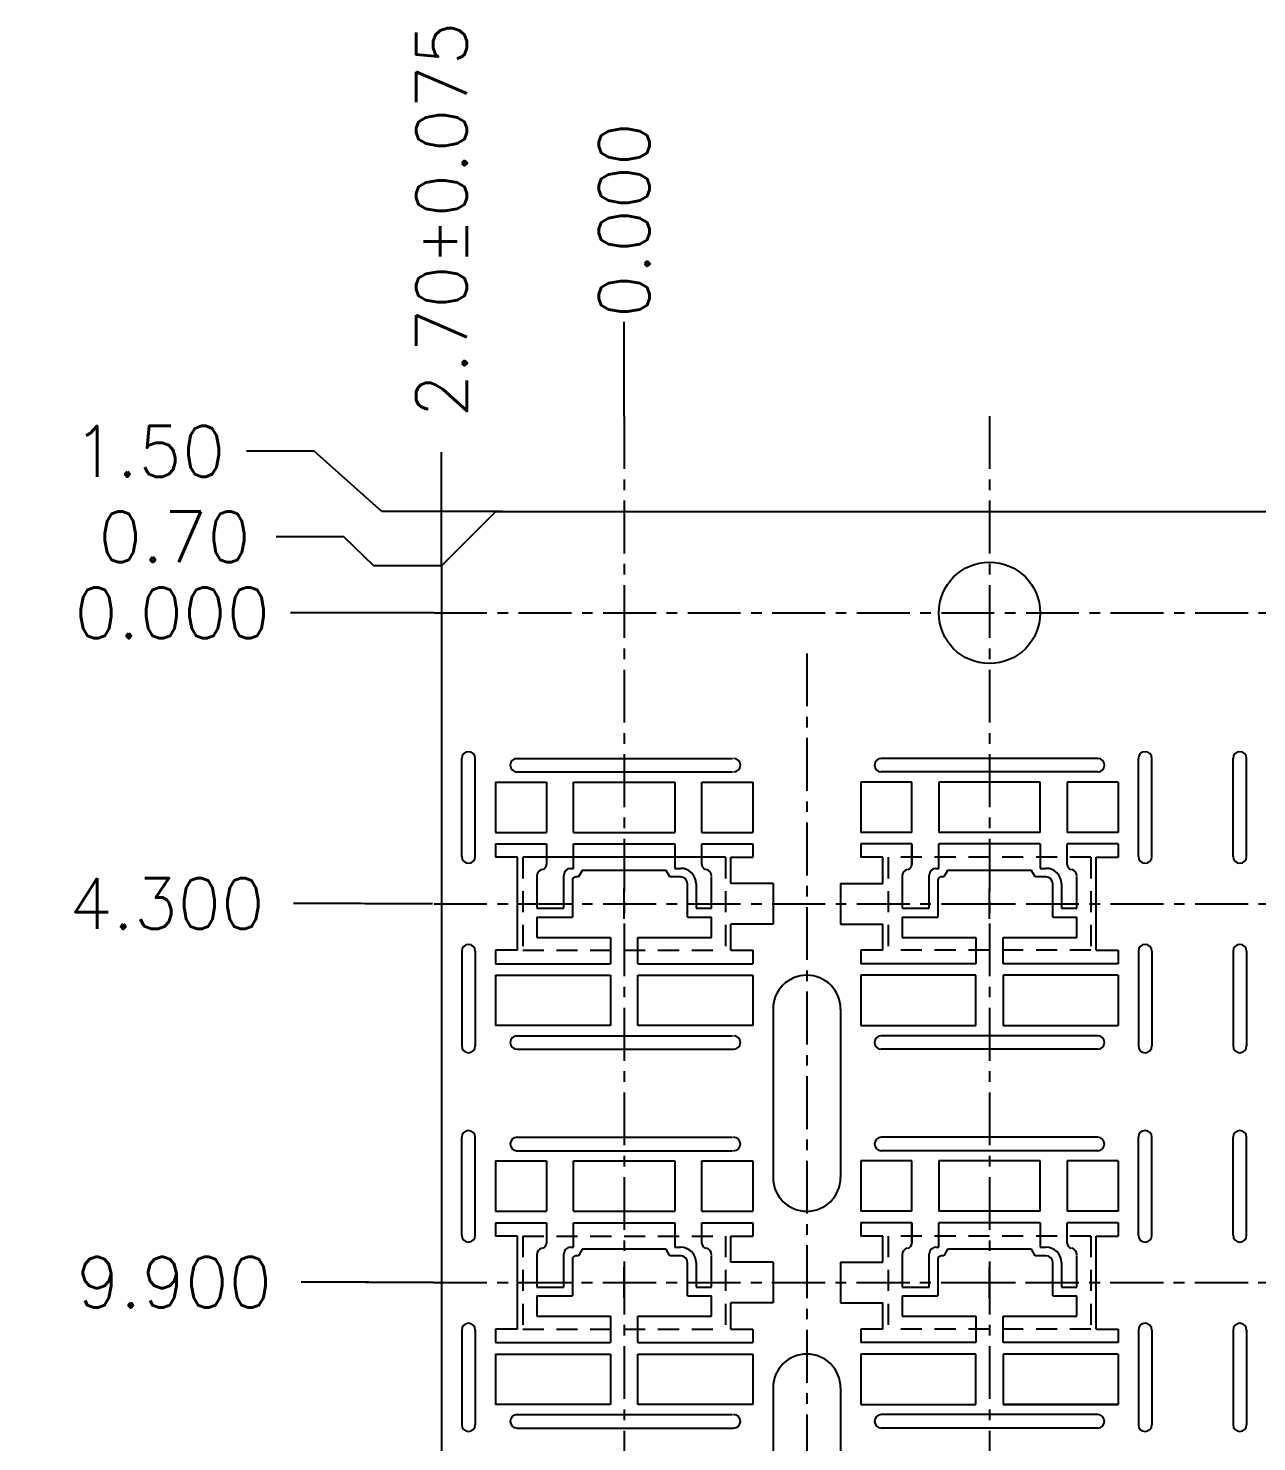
# Model space of a CAD drawing. Extents: x -243 to 181, y -292 to 90.
# Drawn here: x -242.5 to -169.9, y 6 to 89.5 of the extents above; entities that cross this region are included whole.
import ezdxf

# ---------------------------------------------------------------- set-up
doc = ezdxf.new("R2010")
doc.units = 0
doc.header["$LTSCALE"] = 2.5
doc.header["$MEASUREMENT"] = 0
doc.header["$PDMODE"] = 34
doc.linetypes.add('CENTER', pattern=[2, 1.25, -0.25, 0.25, -0.25])
doc.linetypes.add('DASHED', pattern=[0.8, 0.5, -0.3])
doc.layers.get('DEFPOINTS').update_dxf_attribs({"linetype": 'CONTINUOUS'})
for name, color, linetype in [('BORDER', 10, 'DASHED'), ('CENTER', 7, 'CENTER'), ('DIM', 7, 'CONTINUOUS'), ('INNERFRAME', 5, 'CONTINUOUS'), ('LF', 5, 'CONTINUOUS')]:
    doc.layers.add(name, color=color, linetype=linetype)
doc.styles.get("Standard").update_dxf_attribs({"font": 'txt.shx', "height": 3})
doc.dimstyles.new('DIM-B$6', dxfattribs={"dimscale": 2, "dimtxt": 3, "dimasz": 1, "dimexe": 1, "dimexo": 0, "dimgap": 1, "dimtad": 0, "dimtih": 1, "dimtoh": 1, "dimdec": 3, "dimlfac": 0.05, "dimzin": 0, "dimdsep": 46, "dimtxsty": 'STANDARD', "dimcen": 0.5, "dimadec": 0, "dimazin": 0, "dimtp": 0.025, "dimtm": 0.025, "dimtfac": 1, "dimtdec": 3, "dimtofl": 0, "dimtmove": 0, "dimatfit": 3, "dimfxl": 1, "dimtolj": 1, "dimtzin": 0, "dimarcsym": 0})
doc.dimstyles.new('DIM-B_ 1_4', dxfattribs={"dimtxt": 3, "dimasz": 1, "dimexe": 1, "dimexo": 0, "dimgap": 1, "dimtad": 0, "dimtih": 1, "dimtoh": 1, "dimlfac": 0.25, "dimzin": 0, "dimdsep": 46, "dimtxsty": 'STANDARD', "dimcen": 0.5, "dimadec": 0, "dimazin": 0, "dimtp": 0.025, "dimtm": 0.025, "dimtfac": 1, "dimtofl": 0, "dimtmove": 0, "dimatfit": 3, "dimfxl": 1, "dimtolj": 1, "dimtzin": 0, "dimarcsym": 0})

# ---------------------------------------------------------------- blocks, each defined once
blk = doc.blocks.new('*D2')
at = {"layer": 'DEFPOINTS', "color": 0, "transparency": 16777216}
for p in [(-93.932, 893.452), (-93.932, 887.873), (-93.932, 875.433)]:
    blk.add_point(p, dxfattribs=at)
at = {"layer": 'DIM', "color": 0, "lineweight": -2, "transparency": 16777216}
blk.add_line((-93.932, 887.873), (-93.932, 893.452), dxfattribs=at)
at = {"layer": 'DIM', "color": 0, "transparency": 16777216, "insert": (-93.932, 899.452), "char_height": 3, "attachment_point": 5, "rotation": 90}
blk.add_mtext('\\A1;0.000', dxfattribs=at)
blk = doc.blocks.new('*D8')
at = {"layer": 'DEFPOINTS', "color": 0, "transparency": 16777216}
for p in [(-113.653, 876.233), (-105.172, 876.233), (-93.932, 876.233)]:
    blk.add_point(p, dxfattribs=at)
at = {"layer": 'DIM', "color": 0, "lineweight": -2, "transparency": 16777216}
blk.add_line((-105.172, 876.233), (-113.653, 876.233), dxfattribs=at)
at = {"layer": 'DIM', "color": 0, "transparency": 16777216, "insert": (-120.653, 876.233), "char_height": 3, "attachment_point": 5}
blk.add_mtext('\\A1;0.000', dxfattribs=at)
blk = doc.blocks.new('*D9')
at = {"layer": 'DEFPOINTS', "color": 0, "transparency": 16777216}
for p in [(-93.932, 876.233), (-111.945, 814.234), (-105.84, 814.234)]:
    blk.add_point(p, dxfattribs=at)
at = {"layer": 'DIM', "color": 0, "lineweight": -2, "transparency": 16777216}
blk.add_line((-105.84, 814.234), (-111.945, 814.234), dxfattribs=at)
at = {"layer": 'DIM', "color": 0, "transparency": 16777216, "insert": (-120.445, 814.234), "char_height": 3, "attachment_point": 5}
blk.add_mtext('\\A1;15.500', dxfattribs=at)
blk = doc.blocks.new('*D10')
at = {"layer": 'DEFPOINTS', "color": 0, "transparency": 16777216}
for p in [(-93.932, 876.233), (-112.786, 791.833), (-105.187, 791.834)]:
    blk.add_point(p, dxfattribs=at)
at = {"layer": 'DIM', "color": 0, "lineweight": -2, "transparency": 16777216}
for p, q in [((-108.786, 791.833), (-112.786, 791.833)), ((-105.187, 791.834), (-109.187, 791.834)), ((-109.187, 791.834), (-108.786, 791.833))]:
    blk.add_line(p, q, dxfattribs=at)
at = {"layer": 'DIM', "color": 0, "transparency": 16777216, "insert": (-120.786, 791.833), "char_height": 3, "attachment_point": 5}
blk.add_mtext('\\A1;21.100', dxfattribs=at)
blk = doc.blocks.new('*D11')
at = {"layer": 'DEFPOINTS', "color": 0, "transparency": 16777216}
for p in [(-93.932, 876.233), (-113.281, 769.423), (-105.158, 769.433)]:
    blk.add_point(p, dxfattribs=at)
at = {"layer": 'DIM', "color": 0, "lineweight": -2, "transparency": 16777216}
for p, q in [((-109.281, 769.423), (-113.281, 769.423)), ((-109.158, 769.433), (-109.281, 769.423)), ((-105.158, 769.433), (-109.158, 769.433))]:
    blk.add_line(p, q, dxfattribs=at)
at = {"layer": 'DIM', "color": 0, "transparency": 16777216, "insert": (-122.281, 769.423), "char_height": 3, "attachment_point": 5}
blk.add_mtext('\\A1;26.700', dxfattribs=at)
blk = doc.blocks.new('*D12')
at = {"layer": 'DEFPOINTS', "color": 0, "transparency": 16777216}
for p in [(-93.932, 876.233), (-113.183, 747.032), (-105.246, 747.033)]:
    blk.add_point(p, dxfattribs=at)
at = {"layer": 'DIM', "color": 0, "lineweight": -2, "transparency": 16777216}
for p, q in [((-109.183, 747.032), (-113.183, 747.032)), ((-105.246, 747.033), (-109.246, 747.033)), ((-109.246, 747.033), (-109.183, 747.032))]:
    blk.add_line(p, q, dxfattribs=at)
at = {"layer": 'DIM', "color": 0, "transparency": 16777216, "insert": (-122.183, 747.032), "char_height": 3, "attachment_point": 5}
blk.add_mtext('\\A1;32.300', dxfattribs=at)
blk = doc.blocks.new('*D13')
at = {"layer": 'DEFPOINTS', "color": 0, "transparency": 16777216}
for p in [(-93.932, 876.233), (-112.415, 724.633), (-105.4, 724.635)]:
    blk.add_point(p, dxfattribs=at)
at = {"layer": 'DIM', "color": 0, "lineweight": -2, "transparency": 16777216}
for p, q in [((-108.415, 724.633), (-112.415, 724.633)), ((-105.4, 724.635), (-109.4, 724.635)), ((-109.4, 724.635), (-108.415, 724.633))]:
    blk.add_line(p, q, dxfattribs=at)
at = {"layer": 'DIM', "color": 0, "transparency": 16777216, "insert": (-121.415, 724.633), "char_height": 3, "attachment_point": 5}
blk.add_mtext('\\A1;37.900', dxfattribs=at)
blk = doc.blocks.new('*D14')
at = {"layer": 'DEFPOINTS', "color": 0, "transparency": 16777216}
for p in [(-93.932, 876.233), (-113.476, 702.233), (-104.89, 702.233)]:
    blk.add_point(p, dxfattribs=at)
at = {"layer": 'DIM', "color": 0, "lineweight": -2, "transparency": 16777216}
for p, q in [((-109.476, 702.233), (-113.476, 702.233)), ((-108.89, 702.233), (-109.476, 702.233)), ((-104.89, 702.233), (-108.89, 702.233))]:
    blk.add_line(p, q, dxfattribs=at)
at = {"layer": 'DIM', "color": 0, "transparency": 16777216, "insert": (-122.476, 702.233), "char_height": 3, "attachment_point": 5}
blk.add_mtext('\\A1;43.500', dxfattribs=at)
blk = doc.blocks.new('*D15')
at = {"layer": 'DEFPOINTS', "color": 0, "transparency": 16777216}
for p in [(-93.932, 876.233), (-113.218, 687.569), (-105.172, 685.033)]:
    blk.add_point(p, dxfattribs=at)
at = {"layer": 'DIM', "color": 0, "lineweight": -2, "transparency": 16777216}
for p, q in [((-109.218, 687.569), (-113.218, 687.569)), ((-109.172, 685.033), (-109.218, 687.569)), ((-105.172, 685.033), (-109.172, 685.033))]:
    blk.add_line(p, q, dxfattribs=at)
at = {"layer": 'DIM', "color": 0, "transparency": 16777216, "insert": (-122.218, 687.569), "char_height": 3, "attachment_point": 5}
blk.add_mtext('\\A1;47.800', dxfattribs=at)
blk = doc.blocks.new('*D16')
at = {"layer": 'DEFPOINTS', "color": 0, "transparency": 16777216}
for p in [(-116.261, 885.786), (-101.112, 882.233), (-93.932, 876.233)]:
    blk.add_point(p, dxfattribs=at)
at = {"layer": 'DIM', "color": 0, "lineweight": -2, "transparency": 16777216}
for p, q in [((-112.261, 885.786), (-116.261, 885.786)), ((-108.261, 882.233), (-112.261, 885.786)), ((-101.112, 882.233), (-108.261, 882.233))]:
    blk.add_line(p, q, dxfattribs=at)
at = {"layer": 'DIM', "color": 0, "transparency": 16777216, "insert": (-122.011, 885.786), "char_height": 3, "attachment_point": 5}
blk.add_mtext('\\A1;1.50', dxfattribs=at)
blk = doc.blocks.new('*D17')
at = {"layer": 'DEFPOINTS', "color": 0, "transparency": 16777216}
for p in [(-93.932, 876.233), (-112.783, 679.033), (-101.512, 679.033)]:
    blk.add_point(p, dxfattribs=at)
at = {"layer": 'DIM', "color": 0, "lineweight": -2, "transparency": 16777216}
blk.add_line((-101.512, 679.033), (-112.783, 679.033), dxfattribs=at)
at = {"layer": 'DIM', "color": 0, "transparency": 16777216, "insert": (-120.533, 679.033), "char_height": 3, "attachment_point": 5}
blk.add_mtext('\\A1;49.30', dxfattribs=at)
blk = doc.blocks.new('*D18')
at = {"layer": 'DEFPOINTS', "color": 0, "transparency": 16777216}
for p in [(-104.732, 885.738), (-104.732, 879.013), (-93.932, 876.233)]:
    blk.add_point(p, dxfattribs=at)
at = {"layer": 'DIM', "color": 0, "lineweight": -2, "transparency": 16777216}
blk.add_line((-104.732, 879.013), (-104.732, 885.738), dxfattribs=at)
at = {"layer": 'DIM', "color": 0, "transparency": 16777216, "insert": (-104.732, 899.488), "char_height": 3, "attachment_point": 5, "rotation": 90}
blk.add_mtext('\\A1;2.70%%P0.075', dxfattribs=at)
blk = doc.blocks.new('*D19')
at = {"layer": 'DEFPOINTS', "color": 0, "transparency": 16777216}
for p in [(-114.512, 880.732), (-104.732, 879.013), (-93.932, 876.233)]:
    blk.add_point(p, dxfattribs=at)
at = {"layer": 'DIM', "color": 0, "lineweight": -2, "transparency": 16777216}
for p, q in [((-110.512, 880.732), (-114.512, 880.732)), ((-108.732, 879.013), (-110.512, 880.732)), ((-104.732, 879.013), (-108.732, 879.013))]:
    blk.add_line(p, q, dxfattribs=at)
at = {"layer": 'DIM', "color": 0, "transparency": 16777216, "insert": (-120.512, 880.732), "char_height": 3, "attachment_point": 5}
blk.add_mtext('\\A1;0.70', dxfattribs=at)
blk = doc.blocks.new('*D20')
at = {"layer": 'DEFPOINTS', "color": 0, "transparency": 16777216}
for p in [(-93.932, 876.233), (-113.935, 682.253), (-104.732, 682.253)]:
    blk.add_point(p, dxfattribs=at)
at = {"layer": 'DIM', "color": 0, "lineweight": -2, "transparency": 16777216}
blk.add_line((-104.732, 682.253), (-113.935, 682.253), dxfattribs=at)
at = {"layer": 'DIM', "color": 0, "transparency": 16777216, "insert": (-121.685, 682.253), "char_height": 3, "attachment_point": 5}
blk.add_mtext('\\A1;48.50', dxfattribs=at)
blk = doc.blocks.new('*D89')
at = {"layer": 'DEFPOINTS', "color": 0, "transparency": 16777216}
for p in [(-93.932, 876.233), (9.066, 852.804), (32.918, 852.804)]:
    blk.add_point(p, dxfattribs=at)
at = {"layer": 'DIM', "color": 0, "lineweight": -2, "transparency": 16777216}
blk.add_line((9.066, 852.804), (32.918, 852.804), dxfattribs=at)
at = {"layer": 'DIM', "color": 0, "transparency": 16777216, "insert": (38.418, 852.804), "char_height": 3, "attachment_point": 5}
blk.add_mtext('\\A1;5.86', dxfattribs=at)
blk = doc.blocks.new('*D90')
at = {"layer": 'DEFPOINTS', "color": 0, "transparency": 16777216}
for p in [(-93.932, 876.233), (9.066, 842.847), (33.138, 842.847)]:
    blk.add_point(p, dxfattribs=at)
at = {"layer": 'DIM', "color": 0, "lineweight": -2, "transparency": 16777216}
blk.add_line((9.066, 842.847), (33.138, 842.847), dxfattribs=at)
at = {"layer": 'DIM', "color": 0, "transparency": 16777216, "insert": (38.638, 842.847), "char_height": 3, "attachment_point": 5}
blk.add_mtext('\\A1;8.35', dxfattribs=at)
blk = doc.blocks.new('*D91')
at = {"layer": 'DEFPOINTS', "color": 0, "transparency": 16777216}
for p in [(-93.932, 876.233), (9.066, 808.004), (33.118, 808.004)]:
    blk.add_point(p, dxfattribs=at)
at = {"layer": 'DIM', "color": 0, "lineweight": -2, "transparency": 16777216}
blk.add_line((9.066, 808.004), (33.118, 808.004), dxfattribs=at)
at = {"layer": 'DIM', "color": 0, "transparency": 16777216, "insert": (39.368, 808.004), "char_height": 3, "attachment_point": 5}
blk.add_mtext('\\A1;17.06', dxfattribs=at)
blk = doc.blocks.new('*D92')
at = {"layer": 'DEFPOINTS', "color": 0, "transparency": 16777216}
for p in [(-93.932, 876.233), (9.066, 798.047), (33.358, 798.047)]:
    blk.add_point(p, dxfattribs=at)
at = {"layer": 'DIM', "color": 0, "lineweight": -2, "transparency": 16777216}
blk.add_line((9.066, 798.047), (33.358, 798.047), dxfattribs=at)
at = {"layer": 'DIM', "color": 0, "transparency": 16777216, "insert": (39.858, 798.047), "char_height": 3, "attachment_point": 5}
blk.add_mtext('\\A1;19.55', dxfattribs=at)
blk = doc.blocks.new('*D93')
at = {"layer": 'DEFPOINTS', "color": 0, "transparency": 16777216}
for p in [(-93.932, 876.233), (9.066, 763.204), (33.708, 763.204)]:
    blk.add_point(p, dxfattribs=at)
at = {"layer": 'DIM', "color": 0, "lineweight": -2, "transparency": 16777216}
blk.add_line((9.066, 763.204), (33.708, 763.204), dxfattribs=at)
at = {"layer": 'DIM', "color": 0, "transparency": 16777216, "insert": (40.708, 763.204), "char_height": 3, "attachment_point": 5}
blk.add_mtext('\\A1;28.26', dxfattribs=at)
blk = doc.blocks.new('*D94')
at = {"layer": 'DEFPOINTS', "color": 0, "transparency": 16777216}
for p in [(-93.932, 876.233), (10.066, 753.248), (34.058, 753.248)]:
    blk.add_point(p, dxfattribs=at)
at = {"layer": 'DIM', "color": 0, "lineweight": -2, "transparency": 16777216}
blk.add_line((10.066, 753.248), (34.058, 753.248), dxfattribs=at)
at = {"layer": 'DIM', "color": 0, "transparency": 16777216, "insert": (40.808, 753.248), "char_height": 3, "attachment_point": 5}
blk.add_mtext('\\A1;30.75', dxfattribs=at)
blk = doc.blocks.new('*D95')
at = {"layer": 'DEFPOINTS', "color": 0, "transparency": 16777216}
for p in [(-93.932, 876.233), (9.066, 718.404), (35.128, 718.404)]:
    blk.add_point(p, dxfattribs=at)
at = {"layer": 'DIM', "color": 0, "lineweight": -2, "transparency": 16777216}
blk.add_line((9.066, 718.404), (35.128, 718.404), dxfattribs=at)
at = {"layer": 'DIM', "color": 0, "transparency": 16777216, "insert": (42.128, 718.404), "char_height": 3, "attachment_point": 5}
blk.add_mtext('\\A1;39.46', dxfattribs=at)
blk = doc.blocks.new('*D96')
at = {"layer": 'DEFPOINTS', "color": 0, "transparency": 16777216}
for p in [(-93.932, 876.233), (9.066, 708.448), (35.718, 708.448)]:
    blk.add_point(p, dxfattribs=at)
at = {"layer": 'DIM', "color": 0, "lineweight": -2, "transparency": 16777216}
blk.add_line((9.066, 708.448), (35.718, 708.448), dxfattribs=at)
at = {"layer": 'DIM', "color": 0, "transparency": 16777216, "insert": (42.218, 708.448), "char_height": 3, "attachment_point": 5}
blk.add_mtext('\\A1;41.95', dxfattribs=at)
blk = doc.blocks.new('41930')
at = {"layer": 'INNERFRAME'}
for p, q in [((-221.82, 47.61), (-221.82, 41.55)), ((-213.82, 40.4), (-213.82, 47.61)), ((-183.82, 47.61), (-183.82, 40.4)), ((-175.82, 41.55), (-175.82, 47.61)), ((-224.62, 38.12), (-224.62, 28.6)), ((-216.66, 28.6), (-216.66, 38.4)), ((-214.66, 40.4), (-213.82, 40.4)), ((-212.34, 37.86), (-213.12, 37.86)), ((-211.22, 39.8), (-212.34, 37.86)), ((-196.32, 39.8), (-211.22, 39.8)), ((-186.42, 39.8), (-196.32, 39.8)), ((-185.3, 37.86), (-186.42, 39.8)), ((-182.12, 37.86), (-185.3, 37.86)), ((-183.82, 40.4), (-182.12, 40.4)), ((-173.02, 28.6), (-173.02, 37.94)), ((-214.12, 36.86), (-214.12, 26)), ((-180.12, 26), (-180.12, 35.86)), ((-177.58, 35.86), (-177.58, 28.6)), ((-224.62, 28.6), (-216.66, 28.6)), ((-224.62, 26), (-224.62, 20)), ((-224.62, 26), (-214.12, 26)), ((-180.12, 26), (-173.02, 26)), ((-177.58, 28.6), (-173.02, 28.6)), ((-173.02, 20), (-173.02, 26)), ((-224.62, 24.1), (-224.62, 20)), ((-224.62, 24.09), (-224.62, 19.99)), ((-224.62, 20), (-202.82, 20)), ((-202.82, 20), (-202.82, 12.19)), ((-194.82, 12.19), (-194.82, 20)), ((-194.82, 20), (-173.02, 20))]:
    blk.add_line(p, q, dxfattribs=at)
for centre, radius, start, end in [((-222.62, 38.12), 2, 105, 180), ((-223.32, 41.55), 1.5, 285, 360), ((-214.66, 38.4), 2, 90, 180), ((-213.12, 36.86), 1, 90, 180), ((-182.12, 35.86), 4.54, 0, 90), ((-182.12, 35.86), 2, 0, 90), ((-174.32, 41.55), 1.5, 180, 255), ((-175.02, 38.12), 2, 360, 75)]:
    blk.add_arc(centre, radius, start, end, dxfattribs=at)
blk = doc.blocks.new('*D114')
at = {"layer": 'DEFPOINTS', "color": 0, "transparency": 16777216}
for p in [(-93.932, 876.233), (8.066, 820.447), (33.138, 820.447)]:
    blk.add_point(p, dxfattribs=at)
at = {"layer": 'DIM', "color": 0, "lineweight": -2, "transparency": 16777216}
blk.add_line((8.066, 820.447), (33.138, 820.447), dxfattribs=at)
at = {"layer": 'DIM', "color": 0, "transparency": 16777216, "insert": (39.638, 820.447), "char_height": 3, "attachment_point": 5}
blk.add_mtext('\\A1;13.95', dxfattribs=at)
blk = doc.blocks.new('*D115')
at = {"layer": 'DEFPOINTS', "color": 0, "transparency": 16777216}
for p in [(-93.932, 876.233), (8.066, 830.404), (33.138, 830.404)]:
    blk.add_point(p, dxfattribs=at)
at = {"layer": 'DIM', "color": 0, "lineweight": -2, "transparency": 16777216}
blk.add_line((8.066, 830.404), (33.138, 830.404), dxfattribs=at)
at = {"layer": 'DIM', "color": 0, "transparency": 16777216, "insert": (39.138, 830.404), "char_height": 3, "attachment_point": 5}
blk.add_mtext('\\A1;11.46', dxfattribs=at)
blk = doc.blocks.new('*D116')
at = {"layer": 'DEFPOINTS', "color": 0, "transparency": 16777216}
for p in [(-93.932, 876.233), (8.066, 785.604), (33.138, 785.604)]:
    blk.add_point(p, dxfattribs=at)
at = {"layer": 'DIM', "color": 0, "lineweight": -2, "transparency": 16777216}
blk.add_line((8.066, 785.604), (33.138, 785.604), dxfattribs=at)
at = {"layer": 'DIM', "color": 0, "transparency": 16777216, "insert": (40.138, 785.604), "char_height": 3, "attachment_point": 5}
blk.add_mtext('\\A1;22.66', dxfattribs=at)
blk = doc.blocks.new('*D117')
at = {"layer": 'DEFPOINTS', "color": 0, "transparency": 16777216}
for p in [(-93.932, 876.233), (8.066, 775.647), (33.138, 775.647)]:
    blk.add_point(p, dxfattribs=at)
at = {"layer": 'DIM', "color": 0, "lineweight": -2, "transparency": 16777216}
blk.add_line((8.066, 775.647), (33.138, 775.647), dxfattribs=at)
at = {"layer": 'DIM', "color": 0, "transparency": 16777216, "insert": (39.638, 775.647), "char_height": 3, "attachment_point": 5}
blk.add_mtext('\\A1;25.15', dxfattribs=at)
blk = doc.blocks.new('*D118')
at = {"layer": 'DEFPOINTS', "color": 0, "transparency": 16777216}
for p in [(-93.932, 876.233), (8.066, 730.848), (33.138, 730.848)]:
    blk.add_point(p, dxfattribs=at)
at = {"layer": 'DIM', "color": 0, "lineweight": -2, "transparency": 16777216}
blk.add_line((8.066, 730.848), (33.138, 730.848), dxfattribs=at)
at = {"layer": 'DIM', "color": 0, "transparency": 16777216, "insert": (40.138, 730.848), "char_height": 3, "attachment_point": 5}
blk.add_mtext('\\A1;36.35', dxfattribs=at)
blk = doc.blocks.new('*D119')
at = {"layer": 'DEFPOINTS', "color": 0, "transparency": 16777216}
for p in [(-93.932, 876.233), (8.066, 740.804), (33.138, 740.804)]:
    blk.add_point(p, dxfattribs=at)
at = {"layer": 'DIM', "color": 0, "lineweight": -2, "transparency": 16777216}
blk.add_line((8.066, 740.804), (33.138, 740.804), dxfattribs=at)
at = {"layer": 'DIM', "color": 0, "transparency": 16777216, "insert": (40.138, 740.804), "char_height": 3, "attachment_point": 5}
blk.add_mtext('\\A1;33.86', dxfattribs=at)
blk = doc.blocks.new('*U128')
at = {"layer": 'LF'}
for p, q in [((-17.235, 8.6), (-4.435, 8.6)), ((17.165, 8.6), (4.365, 8.6)), ((-17.235, 7.8), (-4.435, 7.8)), ((17.165, 7.8), (4.365, 7.8)), ((-17.235, -7.8), (-4.435, -7.8)), ((17.165, -7.8), (4.365, -7.8)), ((-17.165, -8.6), (-4.365, -8.6)), ((17.165, -8.6), (4.365, -8.6))]:
    blk.add_line(p, q, dxfattribs=at)
for centre, start, end in [((-17.165, 8.2), 90, 270), ((-4.365, 8.2), 270, 90), ((4.365, 8.2), 90, 270), ((17.165, 8.2), 270, 90), ((-17.165, -8.2), 90, 270), ((-4.365, -8.2), 270, 90), ((4.365, -8.2), 90, 270), ((17.165, -8.2), 270, 90)]:
    blk.add_arc(centre, 0.4, start, end, dxfattribs=at)
blk = doc.blocks.new('*U129')
at = {"layer": 'DIM', "color": 0, "linetype": 'ByBlock', "lineweight": -2, "transparency": 16777216}
for p in [(0, 0), (0, -22.4)]:
    blk.add_blockref('*U128', p, dxfattribs=at)

msp = doc.modelspace()

# ---------------------------------------------------------------- linework, layer by layer
at = {"layer": 'BORDER'}
for p, q in [((-213.316, 40.5306), (-213.316, 35.0306)), ((-201.316, 40.5306), (-201.316, 35.0306)), ((-179.716, 40.5306), (-191.716, 40.5306)), ((-191.716, 40.5306), (-191.716, 35.0306)), ((-179.716, 40.5306), (-179.716, 35.0306)), ((-213.316, 35.0306), (-201.316, 35.0306)), ((-179.716, 35.0306), (-191.716, 35.0306)), ((-213.316, 18.1306), (-213.316, 12.6306)), ((-213.316, 18.1306), (-201.316, 18.1306)), ((-201.316, 18.1306), (-201.316, 12.6306)), ((-179.716, 18.1306), (-191.716, 18.1306)), ((-191.716, 18.1306), (-191.716, 12.6306)), ((-179.716, 18.1306), (-179.716, 12.6306)), ((-213.316, 12.6306), (-201.316, 12.6306)), ((-179.716, 12.6306), (-191.716, 12.6306))]:
    msp.add_line(p, q, dxfattribs=at)
at = {"layer": 'BORDER', "linetype": 'ByBlock'}
msp.add_line((-201.316, 40.5306), (-213.316, 40.5306), dxfattribs=at)
at = {"layer": 'CENTER'}
for p, q in [((-207.316, 66.6204), (-207.316, -143.3763)), ((-185.716, 66.6204), (-185.716, -143.7334)), ((-218.556, 54.9804), (-82.6123, 54.9804)), ((-196.516, 52.5823), (-196.516, -132.0777)), ((-218.556, 37.7806), (-82.6123, 37.7806)), ((-218.5795, 15.3806), (-82.1016, 15.3806)), ((-218.556, 15.3806), (-82.6123, 15.3806))]:
    msp.add_line(p, q, dxfattribs=at)
at = {"layer": 'CENTER', "linetype": 'CENTER'}
for p, q in [((-207.316, 36.8806), (-207.316, 38.6806)), ((-185.716, 36.8806), (-185.716, 38.6806)), ((-208.216, 37.7806), (-206.416, 37.7806)), ((-186.616, 37.7806), (-184.816, 37.7806)), ((-207.316, 14.4806), (-207.316, 16.2806)), ((-185.716, 14.4806), (-185.716, 16.2806)), ((-208.216, 15.3806), (-206.416, 15.3806)), ((-186.616, 15.3806), (-184.816, 15.3806))]:
    msp.add_line(p, q, dxfattribs=at)
at = {"layer": 'DIM'}
for p, q in [((-222.8604, 37.7888), (-226.8604, 37.7888)), ((-222.6503, 37.7806), (-222.8604, 37.7888)), ((-218.6503, 37.7806), (-222.6503, 37.7806)), ((-222.4201, 15.3971), (-226.4201, 15.3971)), ((-222.5795, 15.3806), (-222.4201, 15.3971)), ((-218.5795, 15.3806), (-222.5795, 15.3806))]:
    msp.add_line(p, q, dxfattribs=at)
at = {"layer": 'INNERFRAME'}
for p, q in [((-211.916, 44.9723), (-211.916, 41.994)), ((-210.316, 41.994), (-210.316, 44.9723)), ((-204.316, 44.9723), (-204.316, 41.994)), ((-202.716, 41.994), (-202.716, 44.9723)), ((-190.316, 41.994), (-190.316, 44.9723)), ((-188.716, 44.9723), (-188.716, 41.994)), ((-182.716, 41.994), (-182.716, 44.9723)), ((-181.116, 44.9723), (-181.116, 41.994)), ((-190.316, 40.1025), (-190.316, 41.314)), ((-208.116, 33.5506), (-208.116, 30.5723)), ((-206.516, 30.5723), (-206.516, 33.5506)), ((-186.516, 30.5723), (-186.516, 33.5506)), ((-184.916, 33.5506), (-184.916, 30.5723)), ((-211.916, 22.5724), (-211.916, 19.5941)), ((-210.316, 19.5941), (-210.316, 22.5724)), ((-204.316, 22.5724), (-204.316, 19.5941)), ((-202.716, 19.5941), (-202.716, 22.5724)), ((-190.316, 19.5941), (-190.316, 22.5724)), ((-188.716, 22.5724), (-188.716, 19.5941)), ((-182.716, 19.5941), (-182.716, 22.5724)), ((-181.116, 22.5724), (-181.116, 19.5941)), ((-190.316, 17.7026), (-190.316, 18.9141)), ((-208.116, 11.1506), (-208.116, 8.1724)), ((-206.516, 8.1724), (-206.516, 11.1506)), ((-186.516, 8.1724), (-186.516, 11.1506)), ((-184.916, 11.1506), (-184.916, 8.1724))]:
    msp.add_line(p, q, dxfattribs=at)
at = {"layer": 'LF'}
for p, q in [((-218.116, 57.7604), (-214.896, 60.9804)), ((-214.896, 60.9804), (-82.7825, 60.9804)), ((-194.316, 60.9804), (-188.916, 60.9804)), ((-218.116, 57.7604), (-218.116, -138.9996)), ((-216.916, 40.5723), (-216.916, 46.3723)), ((-216.116, 40.5723), (-216.116, 46.3723)), ((-176.916, 40.5723), (-176.916, 46.3723)), ((-176.116, 40.5723), (-176.116, 46.3723)), ((-171.3169, 40.5723), (-171.3169, 46.3723)), ((-170.5169, 40.5723), (-170.5169, 46.3723)), ((-214.916, 44.9723), (-211.916, 44.9723)), ((-214.916, 44.9723), (-214.916, 41.994)), ((-210.316, 44.9723), (-204.316, 44.9723)), ((-202.716, 44.9723), (-199.716, 44.9723)), ((-199.716, 44.9723), (-199.716, 41.994)), ((-199.716, 44.9723), (-199.716, 41.994)), ((-190.316, 44.9723), (-193.316, 44.9723)), ((-193.316, 44.9723), (-193.316, 41.994)), ((-193.316, 44.9723), (-193.316, 41.994)), ((-182.716, 44.9723), (-188.716, 44.9723)), ((-178.116, 44.9723), (-181.116, 44.9723)), ((-178.116, 44.9723), (-178.116, 41.994)), ((-214.916, 41.994), (-211.916, 41.994)), ((-210.316, 41.994), (-204.316, 41.994)), ((-202.716, 41.994), (-199.716, 41.994)), ((-190.316, 41.994), (-193.316, 41.994)), ((-182.716, 41.994), (-188.716, 41.994)), ((-178.116, 41.994), (-181.116, 41.994)), ((-214.916, 41.314), (-211.916, 41.314)), ((-214.916, 41.314), (-214.916, 40.5306)), ((-210.316, 41.314), (-204.316, 41.314)), ((-202.716, 41.314), (-199.716, 41.314)), ((-199.716, 41.314), (-199.716, 40.5306)), ((-190.316, 41.314), (-193.316, 41.314)), ((-193.316, 41.314), (-193.316, 40.5306)), ((-182.716, 41.314), (-188.716, 41.314)), ((-178.116, 41.314), (-181.116, 41.314)), ((-178.116, 41.314), (-178.116, 40.5306)), ((-213.62, 40.5306), (-214.916, 40.5306)), ((-213.62, 35.0306), (-213.62, 40.5306)), ((-201.012, 38.9806), (-201.012, 40.5306)), ((-201.012, 40.5306), (-199.716, 40.5306)), ((-192.02, 40.5306), (-193.316, 40.5306)), ((-192.02, 38.9806), (-192.02, 40.5306)), ((-179.412, 35.0306), (-179.412, 40.5306)), ((-179.412, 40.5306), (-178.116, 40.5306)), ((-198.516, 38.9806), (-201.012, 38.9806)), ((-198.516, 38.9806), (-198.516, 36.5806)), ((-194.516, 38.9806), (-192.02, 38.9806)), ((-194.516, 38.9806), (-194.516, 36.5806)), ((-201.012, 35.0306), (-201.012, 36.5806)), ((-198.516, 36.5806), (-201.012, 36.5806)), ((-194.516, 36.5806), (-192.02, 36.5806)), ((-192.02, 35.0306), (-192.02, 36.5806)), ((-216.916, 34.9723), (-216.916, 29.3723)), ((-216.116, 34.9723), (-216.116, 29.3723)), ((-214.916, 35.0306), (-214.916, 34.2306)), ((-213.62, 35.0306), (-214.916, 35.0306)), ((-201.012, 35.0306), (-199.716, 35.0306)), ((-199.716, 35.0306), (-199.716, 34.2306)), ((-193.316, 35.0306), (-193.316, 34.2306)), ((-192.02, 35.0306), (-193.316, 35.0306)), ((-179.412, 35.0306), (-178.116, 35.0306)), ((-178.116, 35.0306), (-178.116, 34.2306)), ((-176.916, 34.9723), (-176.916, 29.3723)), ((-176.116, 34.9723), (-176.116, 29.3723)), ((-171.3169, 34.9723), (-171.3169, 29.3723)), ((-170.5169, 34.9723), (-170.5169, 29.3723)), ((-214.916, 34.2306), (-208.116, 34.2306)), ((-214.916, 33.5506), (-208.116, 33.5506)), ((-214.916, 33.5506), (-214.916, 30.5723)), ((-206.516, 34.2306), (-199.716, 34.2306)), ((-206.516, 33.5506), (-199.716, 33.5506)), ((-199.716, 33.5506), (-199.716, 30.5723)), ((-186.516, 34.2306), (-193.316, 34.2306)), ((-186.516, 33.5506), (-193.316, 33.5506)), ((-193.316, 33.5506), (-193.316, 30.5723)), ((-178.116, 34.2306), (-184.916, 34.2306)), ((-178.116, 33.5506), (-184.916, 33.5506)), ((-178.116, 33.5506), (-178.116, 30.5723)), ((-198.516, 31.5506), (-198.516, 21.5941)), ((-194.516, 31.5506), (-194.516, 21.5941)), ((-208.116, 30.5723), (-214.916, 30.5723)), ((-199.716, 30.5723), (-206.516, 30.5723)), ((-193.316, 30.5723), (-186.516, 30.5723)), ((-184.916, 30.5723), (-178.116, 30.5723)), ((-216.916, 18.1724), (-216.916, 23.9724)), ((-216.116, 18.1724), (-216.116, 23.9724)), ((-176.916, 18.1724), (-176.916, 23.9724)), ((-176.116, 18.1724), (-176.116, 23.9724)), ((-171.3169, 18.1724), (-171.3169, 23.9724)), ((-170.5169, 18.1724), (-170.5169, 23.9724)), ((-214.916, 22.5724), (-211.916, 22.5724)), ((-214.916, 22.5724), (-214.916, 19.5941)), ((-210.316, 22.5724), (-204.316, 22.5724)), ((-202.716, 22.5724), (-199.716, 22.5724)), ((-199.716, 22.5724), (-199.716, 19.5941)), ((-199.716, 22.5724), (-199.716, 19.5941)), ((-190.316, 22.5724), (-193.316, 22.5724)), ((-193.316, 22.5724), (-193.316, 19.5941)), ((-193.316, 22.5724), (-193.316, 19.5941)), ((-182.716, 22.5724), (-188.716, 22.5724)), ((-178.116, 22.5724), (-181.116, 22.5724)), ((-178.116, 22.5724), (-178.116, 19.5941)), ((-214.916, 19.5941), (-211.916, 19.5941)), ((-210.316, 19.5941), (-204.316, 19.5941)), ((-202.716, 19.5941), (-199.716, 19.5941)), ((-190.316, 19.5941), (-193.316, 19.5941)), ((-182.716, 19.5941), (-188.716, 19.5941)), ((-178.116, 19.5941), (-181.116, 19.5941)), ((-214.916, 18.9141), (-211.916, 18.9141)), ((-214.916, 18.9141), (-214.916, 18.1306)), ((-210.316, 18.9141), (-204.316, 18.9141)), ((-202.716, 18.9141), (-199.716, 18.9141)), ((-199.716, 18.9141), (-199.716, 18.1306)), ((-190.316, 18.9141), (-193.316, 18.9141)), ((-193.316, 18.9141), (-193.316, 18.1306)), ((-182.716, 18.9141), (-188.716, 18.9141)), ((-178.116, 18.9141), (-181.116, 18.9141)), ((-178.116, 18.9141), (-178.116, 18.1306)), ((-213.62, 18.1306), (-214.916, 18.1306)), ((-213.62, 12.6306), (-213.62, 18.1306)), ((-201.012, 16.5806), (-201.012, 18.1306)), ((-201.012, 18.1306), (-199.716, 18.1306)), ((-192.02, 18.1306), (-193.316, 18.1306)), ((-192.02, 16.5806), (-192.02, 18.1306)), ((-179.412, 12.6306), (-179.412, 18.1306)), ((-179.412, 18.1306), (-178.116, 18.1306)), ((-198.516, 16.5806), (-201.012, 16.5806)), ((-198.516, 16.5806), (-198.516, 14.1806)), ((-194.516, 16.5806), (-192.02, 16.5806)), ((-194.516, 16.5806), (-194.516, 14.1806)), ((-201.012, 12.6306), (-201.012, 14.1806)), ((-198.516, 14.1806), (-201.012, 14.1806)), ((-194.516, 14.1806), (-192.02, 14.1806)), ((-192.02, 12.6306), (-192.02, 14.1806)), ((-216.916, 12.5724), (-216.916, 6.9724)), ((-216.116, 12.5724), (-216.116, 6.9724)), ((-214.916, 12.6306), (-214.916, 11.8306)), ((-213.62, 12.6306), (-214.916, 12.6306)), ((-201.012, 12.6306), (-199.716, 12.6306)), ((-199.716, 12.6306), (-199.716, 11.8306)), ((-193.316, 12.6306), (-193.316, 11.8306)), ((-192.02, 12.6306), (-193.316, 12.6306)), ((-179.412, 12.6306), (-178.116, 12.6306)), ((-178.116, 12.6306), (-178.116, 11.8306)), ((-176.916, 12.5724), (-176.916, 6.9724)), ((-176.116, 12.5724), (-176.116, 6.9724)), ((-171.3169, 12.5724), (-171.3169, 6.9724)), ((-170.5169, 12.5724), (-170.5169, 6.9724)), ((-214.916, 11.8306), (-208.116, 11.8306)), ((-206.516, 11.8306), (-199.716, 11.8306)), ((-186.516, 11.8306), (-193.316, 11.8306)), ((-178.116, 11.8306), (-184.916, 11.8306)), ((-214.916, 11.1506), (-208.116, 11.1506)), ((-214.916, 11.1506), (-214.916, 8.1724)), ((-206.516, 11.1506), (-199.716, 11.1506)), ((-199.716, 11.1506), (-199.716, 8.1724)), ((-186.516, 11.1506), (-193.316, 11.1506)), ((-193.316, 11.1506), (-193.316, 8.1724)), ((-178.116, 11.1506), (-184.916, 11.1506)), ((-178.116, 11.1506), (-178.116, 8.1724)), ((-178.116, 11.1506), (-178.116, 8.1724)), ((-198.516, 9.1506), (-198.516, -0.8058)), ((-194.516, 9.1506), (-194.516, -0.8058)), ((-208.116, 8.1724), (-214.916, 8.1724)), ((-199.716, 8.1724), (-206.516, 8.1724)), ((-193.316, 8.1724), (-186.516, 8.1724)), ((-178.116, 8.1724), (-184.916, 8.1724)), ((-184.916, 8.1724), (-178.116, 8.1724))]:
    msp.add_line(p, q, dxfattribs=at)
msp.add_circle((-185.716, 54.9804), 3, dxfattribs=at)
for centre, radius, start, end in [((-216.516, 46.3723), 0.4, 0, 180), ((-216.516, 46.3723), 0.4, 0, 180), ((-176.516, 46.3723), 0.4, 0, 180), ((-170.9169, 46.3723), 0.4, 0, 180), ((-216.516, 40.5723), 0.4, 180, 0), ((-176.516, 40.5723), 0.4, 180, 0), ((-170.9169, 40.5723), 0.4, 180, 0), ((-216.516, 34.9723), 0.4, 0, 180), ((-176.516, 34.9723), 0.4, 0, 180), ((-170.9169, 34.9723), 0.4, 0, 180), ((-196.516, 31.5506), 2, 0, 180), ((-216.516, 29.3723), 0.4, 180, 0), ((-176.516, 29.3723), 0.4, 180, 0), ((-170.9169, 29.3723), 0.4, 180, 0), ((-216.516, 23.9724), 0.4, 0, 180), ((-176.516, 23.9724), 0.4, 0, 180), ((-170.9169, 23.9724), 0.4, 0, 180), ((-196.516, 21.5941), 2, 180, 0), ((-216.516, 18.1724), 0.4, 180, 0), ((-176.516, 18.1724), 0.4, 180, 0), ((-170.9169, 18.1724), 0.4, 180, 0), ((-216.516, 12.5724), 0.4, 0, 180), ((-176.516, 12.5724), 0.4, 0, 180), ((-170.9169, 12.5724), 0.4, 0, 180), ((-196.516, 9.1506), 2, 0, 180), ((-216.516, 6.9724), 0.4, 180, 0), ((-176.516, 6.9724), 0.4, 180, 0), ((-170.9169, 6.9724), 0.4, 180, 0)]:
    msp.add_arc(centre, radius, start, end, dxfattribs=at)

# ---------------------------------------------------------------- block references
at = {"layer": 'DIM', "linetype": 'ByBlock'}
msp.add_blockref('*U129', (-196.481, 37.7723), dxfattribs=at)
at = {"layer": 'DIM', "color": 0, "xscale": 0.2, "yscale": 0.2, "zscale": 0.2}
for p in [(-167.552, 31.7923), (-145.952, 31.7923), (-167.552, 9.3924), (-145.952, 9.3924)]:
    msp.add_blockref('41930', p, dxfattribs=at)

# ---------------------------------------------------------------- texts
at = {"layer": 'DIM', "char_height": 3, "attachment_point": 5}
for s, insert in [('\\A1;4.300', (-234.3604, 37.7888)), ('\\A1;9.900', (-233.9201, 15.3971))]:
    msp.add_mtext(s, dxfattribs=dict(at, insert=insert))

# ---------------------------------------------------------------- dimensions: what is measured, and where the dimension line sits
at = {"layer": 'DIM'}
dim = msp.add_ordinate_dim(feature_location=(-218.116, 57.7604), offset=(0, 6.7248), dtype=1, origin=(-207.316, 54.9804), text='<>%%P0.075', dimstyle='DIM-B$6', override={"dimscale": 2, "dimtxt": 1, "dimasz": 1, "dimexe": 1, "dimexo": 0, "dimgap": 1, "dimdec": 2, "dimlfac": 0.25, "dimcen": 0.5, "dimtp": 0.04, "dimtm": 0.04, "dimtdec": 2, "dimtmove": 0}, dxfattribs=at)
dim.commit()
dim.dimension.update_dxf_attribs({"geometry": '*D18', "text_midpoint": (-218.116, 78.2351), "insert": (-113.3844, -821.253)})
for feature_location, offset, dtype, origin, override, picture, middle, set_off in [((-207.315996936, 66.6203725986), (0, 5.5782620391), 1, (-207.315996936, 54.1803725986), {"dimscale": 1, "dimtxt": 1, "dimasz": 2, "dimexe": 1, "dimexo": 0, "dimgap": 1, "dimlfac": 0.25, "dimcen": 0.5, "dimtp": 0.02, "dimtm": 0.02, "dimtmove": 0}, '*D2', (-207.315996936, 78.1986346377), (-113.3843923669, -821.2530041637)), ((-214.496, 60.9804), (-15.1491, 3.5528), 0, (-207.316, 54.9804), {"dimscale": 2, "dimtxt": 1, "dimasz": 1, "dimexe": 1, "dimexo": 0, "dimgap": 1, "dimdec": 2, "dimlfac": 0.25, "dimcen": 0.5, "dimtp": 0.04, "dimtm": 0.04, "dimtdec": 2, "dimtmove": 0}, '*D16', (-235.3951, 64.5332), (-113.3844, -821.253)), ((-218.115996936, 57.7603725986), (-9.7804760883, 1.7190630696), 0, (-207.315996936, 54.9803725986), {"dimscale": 2, "dimtxt": 1, "dimasz": 1, "dimexe": 1, "dimexo": 0, "dimgap": 1, "dimdec": 2, "dimlfac": 0.25, "dimcen": 0.5, "dimtp": 0.04, "dimtm": 0.04, "dimtdec": 2, "dimtmove": 0}, '*D19', (-233.8964730243, 59.4794356682), (-113.3843923669, -821.2530041637)), ((-218.555996936, 54.9803725986), (-8.4808964865, 0), 0, (-207.315996936, 54.9803725986), {"dimscale": 2, "dimtxt": 1, "dimasz": 1, "dimexe": 1, "dimexo": 0, "dimgap": 1, "dimlfac": 1, "dimcen": 0.5, "dimtp": 0.04, "dimtm": 0.04, "dimtdec": 2, "dimtmove": 0}, '*D8', (-234.0368934226, 54.9803725986), (-113.3843923669, -821.2530041637)), ((-218.274, -119.0203), (-8.5864, 0.0001), 0, (-207.316, 54.9804), {"dimscale": 2, "dimtxt": 1, "dimasz": 1, "dimexe": 1, "dimexo": 0, "dimgap": 1, "dimlfac": 0.25, "dimcen": 0.5, "dimtp": 0.04, "dimtm": 0.04, "dimtdec": 2, "dimtmove": 0}, '*D14', (-235.8604, -119.0202), (-113.3844, -821.253)), ((-218.5429, -51.8201), (-8.1229, -0.0099), 0, (-207.316, 54.9804), {"dimscale": 2, "dimtxt": 1, "dimasz": 1, "dimexe": 1, "dimexo": 0, "dimgap": 1, "dimlfac": 0.25, "dimcen": 0.5, "dimtp": 0.04, "dimtm": 0.04, "dimtdec": 2, "dimtmove": 0}, '*D11', (-235.6658, -51.83), (-113.3844, -821.253)), ((-218.556, -136.2196), (-8.0462, 2.5357), 0, (-207.316, 54.9804), {"dimscale": 2, "dimtxt": 1, "dimasz": 1, "dimexe": 1, "dimexo": 0, "dimgap": 1, "dimlfac": 0.25, "dimcen": 0.5, "dimtp": 0.04, "dimtm": 0.04, "dimtdec": 2, "dimtmove": 0}, '*D15', (-235.6022, -133.684), (-113.3844, -821.253)), ((-218.6303, -74.2202), (-7.937, -0.0004), 0, (-207.316, 54.9804), {"dimscale": 2, "dimtxt": 1, "dimasz": 1, "dimexe": 1, "dimexo": 0, "dimgap": 1, "dimlfac": 0.25, "dimcen": 0.5, "dimtp": 0.04, "dimtm": 0.04, "dimtdec": 2, "dimtmove": 0}, '*D12', (-235.5673, -74.2206), (-113.3844, -821.253)), ((-218.7841, -96.618), (-7.0155, -0.0018), 0, (-207.316, 54.9804), {"dimscale": 2, "dimtxt": 1, "dimasz": 1, "dimexe": 1, "dimexo": 0, "dimgap": 1, "dimlfac": 0.25, "dimcen": 0.5, "dimtp": 0.04, "dimtm": 0.04, "dimtdec": 2, "dimtmove": 0}, '*D13', (-234.7995, -96.6198), (-113.3844, -821.253)), ((-218.5717, -29.419), (-7.5983, -0.0006), 0, (-207.316, 54.9804), {"dimscale": 2, "dimtxt": 1, "dimasz": 1, "dimexe": 1, "dimexo": 0, "dimgap": 1, "dimlfac": 0.25, "dimcen": 0.5, "dimtp": 0.04, "dimtm": 0.04, "dimtdec": 2, "dimtmove": 0}, '*D10', (-234.17, -29.4196), (-113.3844, -821.253)), ((-218.115996936, -138.9996274014), (-9.2036844847, 0), 0, (-207.315996936, 54.9803725986), {"dimscale": 2, "dimtxt": 1, "dimasz": 1, "dimexe": 1, "dimexo": 0, "dimgap": 1, "dimdec": 2, "dimlfac": 0.25, "dimcen": 0.5, "dimtp": 0.04, "dimtm": 0.04, "dimtdec": 2, "dimtmove": 0}, '*D20', (-235.0696814207, -138.9996274014), (-113.3843923669, -821.2530041637)), ((-219.2248, -7.0194), (-6.1047, 0), 0, (-207.316, 54.9804), {"dimscale": 2, "dimtxt": 1, "dimasz": 1, "dimexe": 1, "dimexo": 0, "dimgap": 1, "dimlfac": 0.25, "dimcen": 0.5, "dimtp": 0.04, "dimtm": 0.04, "dimtdec": 2, "dimtmove": 0}, '*D9', (-233.8295, -7.0194), (-113.3844, -821.253)), ((-214.896, -142.2196), (-11.2715, 0), 0, (-207.316, 54.9804), {"dimscale": 2, "dimtxt": 1, "dimasz": 1, "dimexe": 1, "dimexo": 0, "dimgap": 1, "dimdec": 2, "dimlfac": 0.25, "dimcen": 0.5, "dimtp": 0.04, "dimtm": 0.04, "dimtdec": 2, "dimtmove": 0}, '*D17', (-233.9175, -142.2196), (-113.3844, -821.253))]:
    dim = msp.add_ordinate_dim(feature_location=feature_location, offset=offset, dtype=dtype, origin=origin, dimstyle='DIM-B$6', override=override, dxfattribs=at)
    dim.commit()
    dim.dimension.update_dxf_attribs({"geometry": picture, "text_midpoint": middle, "insert": set_off})
for feature_location, offset, picture, middle in [((-104.3183, 31.5506), (23.8523, 0), '*D89', (-74.966, 31.5506)), ((-104.3183, 21.5941), (24.0723, 0), '*D90', (-74.746, 21.5941)), ((-104.3183, -13.2493), (24.0523, 0), '*D91', (-74.016, -13.2493)), ((-104.3183, -23.2057), (24.2923, 0), '*D92', (-73.526, -23.2057)), ((-104.3183, -58.0491), (24.6423, 0), '*D93', (-72.676, -58.0491)), ((-103.3183, -68.0055), (23.9923, 0), '*D94', (-72.576, -68.0055)), ((-104.3183, -102.8489), (26.0623, 0), '*D95', (-71.256, -102.8489)), ((-104.3183, -112.8053), (26.6523, 0), '*D96', (-71.166, -112.8053)), ((-105.3183, -0.8058), (25.0723, 0), '*D114', (-73.746, -0.8058)), ((-105.3183, 9.1506), (25.0723, 0), '*D115', (-74.246, 9.1506)), ((-105.3183, -35.6492), (25.0723, 0), '*D116', (-73.246, -35.6492)), ((-105.3183, -45.6056), (25.0723, 0), '*D117', (-73.746, -45.6056)), ((-105.3183, -90.4054), (25.0723, 0), '*D118', (-73.246, -90.4054)), ((-105.3183, -80.449), (25.0723, 0), '*D119', (-73.246, -80.449))]:
    dim = msp.add_ordinate_dim(feature_location=feature_location, offset=offset, dtype=0, origin=(-207.316, 54.9804), dimstyle='DIM-B_ 1_4', dxfattribs=at)
    dim.commit()
    dim.dimension.update_dxf_attribs({"geometry": picture, "text_midpoint": middle, "insert": (-113.3844, -821.253)})

doc.saveas('drawing.dxf')
